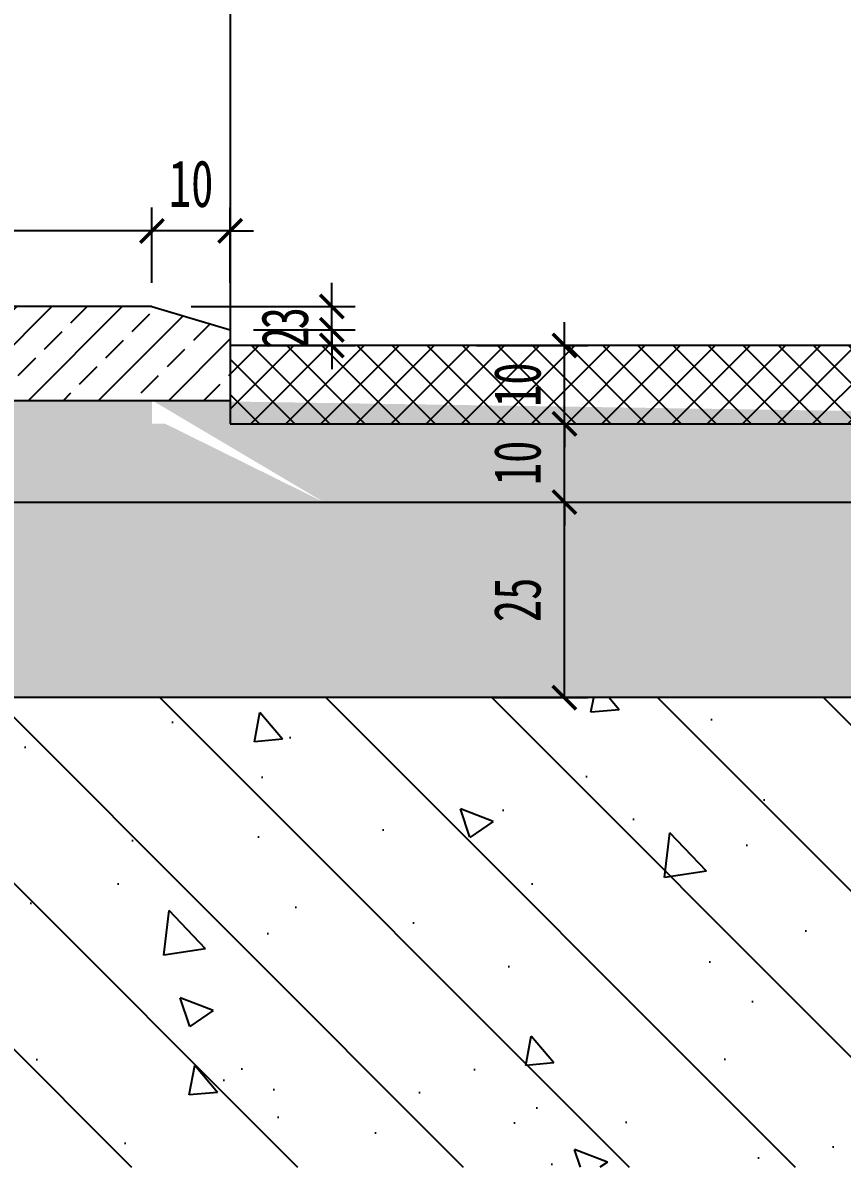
# Model space of a CAD drawing. Header units: millimetres. Extents: x 161920 to 181521, y -136232 to -127655.
# Drawn here: x 181206.7 to 181311.4, y -130814.6 to -130668.3 of the extents above; entities that cross this region are included whole.
import ezdxf

# ---------------------------------------------------------------- set-up
doc = ezdxf.new("R2010")
doc.units = ezdxf.units.MM
doc.header["$LTSCALE"] = 10
doc.header["$PDMODE"] = 3
for name, color, linetype in [('0-bh(填充)', 251, 'Continuous'), ('2-NORM', 3, 'Continuous'), ('4-Norm(立面正常)', 134, 'Continuous'), ('4-Wide(立面宽线)', 4, 'Continuous')]:
    doc.layers.add(name, color=color, linetype=linetype)
doc.styles.add('DIM', font='SimSun.ttf', dxfattribs={"width": 0.7})
doc.dimstyles.new('3', dxfattribs={"dimscale": 3, "dimtxt": 2, "dimasz": 1, "dimexe": 1, "dimexo": 1, "dimgap": 1, "dimtad": 1, "dimdec": 0, "dimzin": 0, "dimdsep": 46, "dimtxsty": 'DIM', "dimblk": 'ARCHTICK', "dimcen": 0, "dimclrd": 5, "dimclre": 5, "dimclrt": 35, "dimadec": 0, "dimazin": 0, "dimtfac": 0.5, "dimtdec": 0, "dimtix": 1, "dimtmove": 2, "dimatfit": 2, "dimldrblk": 'A', "dimfxl": 0, "dimtolj": 1, "dimtzin": 0, "dimlwd": -1, "dimlwe": -1, "dimarcsym": 0})

# ---------------------------------------------------------------- blocks, each defined once
blk = doc.blocks.new('_ArchTick')
at = {"color": 0, "linetype": 'ByBlock', "const_width": 0.15}
blk.add_lwpolyline([(-0.5, -0.5), (0.5, 0.5)], dxfattribs=at)
blk = doc.blocks.new('*D375')
at = {"layer": '4-Wide(立面宽线)', "color": 5, "ltscale": 0.15}
for p, q in [((181266.99, -130729.57), (181278.93, -130729.57)), ((181275.93, -130754.57), (181275.93, -130729.57)), ((181266.99, -130754.57), (181278.93, -130754.57))]:
    blk.add_line(p, q, dxfattribs=at)
at = {"layer": 'Defpoints', "color": 0, "ltscale": 0.15}
for p in [(181263.99, -130729.57), (181275.93, -130729.57), (181263.99, -130754.57)]:
    blk.add_point(p, dxfattribs=at)
at = {"layer": '4-Wide(立面宽线)', "color": 5, "ltscale": 0.15, "xscale": 3, "yscale": 3, "zscale": 3}
for p, rotation in [((181275.93, -130729.57), 90), ((181275.93, -130754.57), 270)]:
    blk.add_blockref('_ArchTick', p, dxfattribs=dict(at, rotation=rotation))
at = {"layer": '4-Wide(立面宽线)', "color": 35, "ltscale": 0.15, "insert": (181269.93, -130742.07), "char_height": 6, "attachment_point": 5, "rotation": 90, "style": 'DIM'}
blk.add_mtext('\\A1;25', dxfattribs=at)
blk = doc.blocks.new('A')
for p, q in [((-1.435, 1.148), (-1.09, 1.437)), ((-1.435, 1.148), (-0.369, 0)), ((-1.09, 1.437), (0, 0)), ((-0.369, 0), (-2.127, 0)), ((-1.435, -1.148), (-0.369, 0)), ((-1.09, -1.437), (0, 0)), ((-1.435, -1.148), (-1.09, -1.437))]:
    blk.add_line(p, q)
for points in [[(-1.435, 1.148), (-1.09, 1.437), (-0.369, 0), (0, 0)], [(-1.435, -1.148), (-1.09, -1.437), (-0.369, 0), (0, 0)]]:
    blk.add_solid(points)
blk = doc.blocks.new('*D376')
at = {"layer": '4-Wide(立面宽线)', "color": 5, "ltscale": 0.15}
for p, q in [((181275.93, -130719.57), (181275.93, -130716.57)), ((181266.94, -130719.57), (181278.93, -130719.57)), ((181275.93, -130729.57), (181275.93, -130719.57)), ((181266.99, -130729.57), (181278.93, -130729.57)), ((181275.93, -130729.57), (181275.93, -130732.57))]:
    blk.add_line(p, q, dxfattribs=at)
at = {"layer": 'Defpoints', "color": 0, "ltscale": 0.15}
for p in [(181263.94, -130719.57), (181275.93, -130719.57), (181263.99, -130729.57)]:
    blk.add_point(p, dxfattribs=at)
at = {"layer": '4-Wide(立面宽线)', "color": 5, "ltscale": 0.15, "xscale": 3, "yscale": 3, "zscale": 3}
for p, rotation in [((181275.93, -130719.57), 270), ((181275.93, -130729.57), 90)]:
    blk.add_blockref('_ArchTick', p, dxfattribs=dict(at, rotation=rotation))
at = {"layer": '4-Wide(立面宽线)', "color": 35, "ltscale": 0.15, "insert": (181269.93, -130724.57), "char_height": 6, "attachment_point": 5, "rotation": 90, "style": 'DIM'}
blk.add_mtext('\\A1;10', dxfattribs=at)
blk = doc.blocks.new('*D377')
at = {"layer": '4-Wide(立面宽线)', "color": 5, "ltscale": 0.15}
for p, q in [((181275.93, -130709.57), (181275.93, -130706.57)), ((181264.67, -130709.57), (181278.93, -130709.57)), ((181275.93, -130719.57), (181275.93, -130709.57)), ((181266.94, -130719.57), (181278.93, -130719.57)), ((181275.93, -130719.57), (181275.93, -130722.57))]:
    blk.add_line(p, q, dxfattribs=at)
at = {"layer": 'Defpoints', "color": 0, "ltscale": 0.15}
for p in [(181261.67, -130709.57), (181275.93, -130709.57), (181263.94, -130719.57)]:
    blk.add_point(p, dxfattribs=at)
at = {"layer": '4-Wide(立面宽线)', "color": 5, "ltscale": 0.15, "xscale": 3, "yscale": 3, "zscale": 3}
for p, rotation in [((181275.93, -130709.57), 270), ((181275.93, -130719.57), 90)]:
    blk.add_blockref('_ArchTick', p, dxfattribs=dict(at, rotation=rotation))
at = {"layer": '4-Wide(立面宽线)', "color": 35, "ltscale": 0.15, "insert": (181269.93, -130714.57), "char_height": 6, "attachment_point": 5, "rotation": 90, "style": 'DIM'}
blk.add_mtext('\\A1;10', dxfattribs=at)
blk = doc.blocks.new('*D384')
at = {"layer": '4-Wide(立面宽线)', "color": 5, "ltscale": 0.15}
for p, q in [((181246.19, -130707.57), (181246.19, -130704.57)), ((181236.19, -130707.57), (181249.19, -130707.57)), ((181246.19, -130709.57), (181246.19, -130707.57)), ((181236.19, -130709.57), (181249.19, -130709.57)), ((181246.19, -130709.57), (181246.19, -130712.57))]:
    blk.add_line(p, q, dxfattribs=at)
at = {"layer": 'Defpoints', "color": 0, "ltscale": 0.15}
for p in [(181233.19, -130707.57), (181246.19, -130707.57), (181233.19, -130709.57)]:
    blk.add_point(p, dxfattribs=at)
at = {"layer": '4-Wide(立面宽线)', "color": 5, "ltscale": 0.15, "xscale": 3, "yscale": 3, "zscale": 3}
for p, rotation in [((181246.19, -130707.57), 270), ((181246.19, -130709.57), 90)]:
    blk.add_blockref('_ArchTick', p, dxfattribs=dict(at, rotation=rotation))
at = {"layer": '4-Wide(立面宽线)', "color": 35, "ltscale": 0.15, "insert": (181240.19, -130708.57), "char_height": 6, "attachment_point": 5, "rotation": 90, "style": 'DIM'}
blk.add_mtext('\\A1;2', dxfattribs=at)
blk = doc.blocks.new('*D385')
at = {"layer": '4-Wide(立面宽线)', "color": 5, "ltscale": 0.15}
for p, q in [((181246.19, -130704.57), (181246.19, -130701.57)), ((181228.19, -130704.57), (181249.19, -130704.57)), ((181246.19, -130707.57), (181246.19, -130704.57)), ((181236.19, -130707.57), (181249.19, -130707.57)), ((181246.19, -130707.57), (181246.19, -130710.57))]:
    blk.add_line(p, q, dxfattribs=at)
at = {"layer": 'Defpoints', "color": 0, "ltscale": 0.15}
for p in [(181223.19, -130704.57), (181246.19, -130704.57), (181233.19, -130707.57)]:
    blk.add_point(p, dxfattribs=at)
at = {"layer": '4-Wide(立面宽线)', "color": 5, "ltscale": 0.15, "xscale": 3, "yscale": 3, "zscale": 3}
for p, rotation in [((181246.19, -130704.57), 270), ((181246.19, -130707.57), 90)]:
    blk.add_blockref('_ArchTick', p, dxfattribs=dict(at, rotation=rotation))
at = {"layer": '4-Wide(立面宽线)', "color": 35, "ltscale": 0.15, "insert": (181240.19, -130706.07), "char_height": 6, "attachment_point": 5, "rotation": 90, "style": 'DIM'}
blk.add_mtext('\\A1;3', dxfattribs=at)
blk = doc.blocks.new('*D386')
at = {"layer": '4-Wide(立面宽线)', "color": 5, "ltscale": 0.15}
for p, q in [((181223.19, -130701.57), (181223.19, -130691.91)), ((181233.19, -130701.57), (181233.19, -130691.91)), ((181223.19, -130694.91), (181220.19, -130694.91)), ((181233.19, -130694.91), (181223.19, -130694.91)), ((181233.19, -130694.91), (181236.19, -130694.91))]:
    blk.add_line(p, q, dxfattribs=at)
at = {"layer": 'Defpoints', "color": 0, "ltscale": 0.15}
for p in [(181223.19, -130694.91), (181223.19, -130704.57), (181233.19, -130704.57)]:
    blk.add_point(p, dxfattribs=at)
at = {"layer": '4-Wide(立面宽线)', "color": 5, "ltscale": 0.15, "xscale": 3, "yscale": 3, "zscale": 3}
blk.add_blockref('_ArchTick', (181223.19, -130694.91), dxfattribs=at)
at = {"layer": '4-Wide(立面宽线)', "color": 5, "ltscale": 0.15, "xscale": 3, "yscale": 3, "zscale": 3, "rotation": 180}
blk.add_blockref('_ArchTick', (181233.19, -130694.91), dxfattribs=at)
at = {"layer": '4-Wide(立面宽线)', "color": 35, "ltscale": 0.15, "insert": (181228.19, -130688.91), "char_height": 6, "attachment_point": 5, "style": 'DIM'}
blk.add_mtext('\\A1;10', dxfattribs=at)
blk = doc.blocks.new('*D387')
at = {"layer": '4-Wide(立面宽线)', "color": 5, "ltscale": 0.15}
for p, q in [((181146.89, -130701.57), (181146.89, -130691.91)), ((181223.19, -130701.57), (181223.19, -130691.91)), ((181223.19, -130694.91), (181146.89, -130694.91))]:
    blk.add_line(p, q, dxfattribs=at)
at = {"layer": 'Defpoints', "color": 0, "ltscale": 0.15}
for p in [(181146.89, -130694.91), (181146.89, -130704.57), (181223.19, -130704.57)]:
    blk.add_point(p, dxfattribs=at)
at = {"layer": '4-Wide(立面宽线)', "color": 5, "ltscale": 0.15, "xscale": 3, "yscale": 3, "zscale": 3, "rotation": 180}
blk.add_blockref('_ArchTick', (181146.89, -130694.91), dxfattribs=at)
at = {"layer": '4-Wide(立面宽线)', "color": 5, "ltscale": 0.15, "xscale": 3, "yscale": 3, "zscale": 3}
blk.add_blockref('_ArchTick', (181223.19, -130694.91), dxfattribs=at)
at = {"layer": '4-Wide(立面宽线)', "color": 35, "ltscale": 0.15, "insert": (181185.04, -130688.91), "char_height": 6, "attachment_point": 5, "style": 'DIM'}
blk.add_mtext('\\A1;76', dxfattribs=at)

msp = doc.modelspace()

# ---------------------------------------------------------------- hatches: boundary and pattern name
at = {"layer": '0-bh(填充)', "ltscale": 10}
h = msp.add_hatch(dxfattribs=at)
h.set_pattern_fill('ANSI33,_O', color=250)
h.set_pattern_definition([(45, (55180.526, -49218.688), (-4.49012806, 4.49012806), []), (45, (55185.016, -49218.688), (-4.49012806, 4.49012806), [3.175, -1.5875])])
h.paths.add_polyline_path([(181146.89, -130704.57), (181146.89, -130716.57), (181233.19, -130716.57), (181233.19, -130707.57), (181223.19, -130704.57)])
h = msp.add_hatch(dxfattribs=at)
h.set_pattern_fill('ANSI37,_O', color=250)
h.set_pattern_definition([(45, (55180.526, -49218.6877), (-2.24506403, 2.24506403), []), (135, (55180.526, -49218.6877), (-2.24506403, -2.24506403), [])])
h.paths.add_polyline_path([(181233.19, -130709.57), (181233.19, -130719.57), (181431.24, -130719.57), (181431.77, -130709.57)])
at = {"layer": '0-bh(填充)', "linetype": 'ByBlock'}
h = msp.add_hatch(dxfattribs=at)
h.set_pattern_fill('AR-SAND', color=250, scale=0.1, style=0)
h.set_pattern_definition([(142.5, (181499.6023, -128342.4586), (0.160003, 4.8941324), [0, -3.8608, 0, -4.318, 0, -4.1275]), (172.5, (181499.602, -128342.4586), (-4.495233, 7.168251), [0, -2.0828, 0, -3.4798, 0, -1.3335]), (212.5, (181502.7265, -128342.4586), (-7.909924, 0.014372), [0, -1.27, 0, -4.572, 0, -5.969]), (222.5, (181502.7265, -128342.4586), (-7.635565, 2.229293), [0, -0.635, 0, -2.9972, 0, -3.429])])
h.paths.add_polyline_path([(181143.89, -130716.57), (181223.19, -130716.57), (181245.14, -130729.57), (181143.89, -130729.57)])
h.paths.add_polyline_path([(181223.19, -130719.57), (181223.19, -130716.57), (181420.93, -130719.57), (181431.77, -130715.91), (181427.65, -130717.41), (181435.89, -130720.41), (181431.77, -130721.91), (181423.77, -130729.57), (181245.14, -130729.57), (181224.9, -130719.57)])
at = {"layer": '0-bh(填充)'}
h = msp.add_hatch(dxfattribs=at)
h.set_pattern_fill('AR-CONC', color=250, scale=0.1, style=0)
h.set_pattern_definition([(130, (205119.841, -214269.517), (-18.218467, -1.5939086), [1.905, -20.955]), (185, (205119.841, -214269.517), (3.524342, 19.1056845), [1.524, -16.7640584]), (79.548555, (205118.323, -214269.65), (-14.6941247, 17.5117752), [1.619001, -17.8090245]), (133.8158, (205119.84, -214264.437), (-27.107904, -4.204233), [2.8575, -31.4325]), (83.364442, (205117.582, -214264.787), (-23.7404134, 24.7426125), [2.428502, -26.713561]), (188.81585, (205119.84, -214264.437), (-23.740413, 24.7426125), [2.285997, -25.145973]), (159, (205117.301, -214265.707), (-15.161439, -10.2265198), [1.905, -20.955]), (214, (205117.301, -214265.707), (-6.180203, 18.4187966), [1.524, -16.764]), (108.548555, (205116.037, -214266.56), (-21.341642, 8.192277), [1.619001, -17.8089938]), (142.5, (205119.841, -214269.517), (-0.30886033, 8.4555039), [0, -16.5608, 0, -17.018, 0, -16.8275]), (172.5, (205119.841, -214269.517), (-6.68196625, 10.0180575), [0, -9.7028, 0, -16.1798, 0, -6.4135]), (212.5, (205125.505, -214269.517), (-13.5590595, -0.5728744), [0, -6.35, 0, -19.812, 0, -26.289]), (222.5, (205128.045, -214269.517), (-14.8129181, 2.5426491), [0, -8.255, 0, -13.1572, 0, -18.669])])
h.paths.add_polyline_path([(181145.55, -130729.57), (181141.69, -130754.57), (181423.33, -130754.57), (181423.77, -130729.57)])
h.paths.add_polyline_path([(180993.39, -130719.57), (181049.49, -130719.57), (181049.99, -130736.35), (181141.69, -130735.85), (181141.69, -130754.57), (181091.08, -130754.57), (181049.49, -130754.57), (180698.7, -130754.57), (180698.7, -130724.57)])
h = msp.add_hatch(dxfattribs=at)
h.set_pattern_fill('AN钢筋混凝土SC10', color=249, scale=6, style=0, pattern_type=2)
h.set_pattern_definition([(135, (181691.764, -138180.119), (10.606602, 10.606602), []), (130, (181691.764, -138180.12), (-43.03561, -3.76513), [4.5, -49.5]), (185, (181691.764, -138180.12), (8.32508, 45.13153), [3.6, -39.6]), (79.5486, (181688.178, -138180.433), (-34.71056, 41.36637), [3.8244, -42.06853]), (133.8158, (181691.764, -138168.12), (-64.03446, -9.93114), [6.75, -74.25]), (83.3644, (181686.43, -138168.947), (-56.07976, 58.44707), [5.7366, -63.1028]), (188.8158, (181691.764, -138168.12), (-56.0797, 58.4471), [5.4, -59.4]), (159, (181685.764, -138171.12), (-35.81442, -24.15713), [4.5, -49.5]), (214, (181685.764, -138171.12), (-14.59892, 43.509), [3.6, -39.6]), (108.5486, (181682.78, -138173.13), (-50.41336, 19.35183), [3.8244, -42.06853]), (142.5, (181691.764, -138180.119), (-0.72959, 19.97363), [0, -39.12, 0, -40.2, 0, -39.75]), (172.5, (181691.764, -138180.12), (-15.78417, 23.6647), [0, -22.92, 0, -38.22, 0, -15.15]), (212.5, (181705.144, -138180.119), (-32.029346, -1.353292), [0, -15, 0, -46.8, 0, -62.1]), (222.5, (181711.144, -138180.12), (-34.99117, 6.0063), [0, -19.5, 0, -31.08, 0, -44.1])])
h.paths.add_polyline_path([(181512.94, -130814.57), (180698.7, -130814.57), (180698.7, -130798.05), (180718.7, -130798.05), (180698.7, -130788.89), (180698.7, -130754.57), (181512.94, -130754.57)])

# ---------------------------------------------------------------- linework, layer by layer
at = {"layer": '2-NORM', "color": 134}
msp.add_line((181233.19, -128324.57), (181233.19, -130709.57), dxfattribs=at)
at = {"layer": '4-Norm(立面正常)', "color": 134}
for p, q in [((181233.19, -130719.57), (181432.1, -130719.57)), ((181143.89, -130729.57), (181431.77, -130729.57))]:
    msp.add_line(p, q, dxfattribs=at)
at = {"layer": '4-Wide(立面宽线)', "color": 4}
for p, q in [((181223.19, -130704.57), (181146.89, -130704.57)), ((181223.19, -130704.57), (181233.19, -130707.57)), ((181233.19, -130706.57), (181233.19, -130719.57)), ((181233.19, -130707.57), (181233.19, -130719.57)), ((181431.77, -130709.57), (181233.19, -130709.57)), ((181146.89, -130716.57), (181233.19, -130716.57))]:
    msp.add_line(p, q, dxfattribs=at)
at = {"layer": '4-Wide(立面宽线)', "color": 6}
msp.add_line((181520.94, -130754.57), (180698.7, -130754.57), dxfattribs=at)

# ---------------------------------------------------------------- dimensions: what is measured, and where the dimension line sits
at = {"layer": '4-Wide(立面宽线)', "color": 251, "ltscale": 0.15}
for base, p1, p2, picture, middle in [((181146.89, -130694.91), (181223.19, -130704.57), (181146.89, -130704.57), '*D387', (181185.04, -130688.91)), ((181223.19, -130694.91), (181233.19, -130704.57), (181223.19, -130704.57), '*D386', (181228.19, -130688.91))]:
    dim = msp.add_linear_dim(base=base, p1=p1, p2=p2, dimstyle='3', dxfattribs=at)
    dim.commit()
    dim.dimension.update_dxf_attribs({"geometry": picture, "text_midpoint": middle})
for base, p1, p2, picture, middle in [((181246.19, -130704.57), (181233.19, -130707.57), (181223.19, -130704.57), '*D385', (181240.19, -130706.07)), ((181246.19, -130707.57), (181233.19, -130709.57), (181233.19, -130707.57), '*D384', (181240.19, -130708.57)), ((181275.93, -130709.57), (181263.94, -130719.57), (181261.67, -130709.57), '*D377', (181269.93, -130714.57)), ((181275.93, -130719.57), (181263.99, -130729.57), (181263.94, -130719.57), '*D376', (181269.93, -130724.57)), ((181275.93, -130729.57), (181263.99, -130754.57), (181263.99, -130729.57), '*D375', (181269.93, -130742.07))]:
    dim = msp.add_linear_dim(base=base, p1=p1, p2=p2, angle=90, dimstyle='3', dxfattribs=at)
    dim.commit()
    dim.dimension.update_dxf_attribs({"geometry": picture, "text_midpoint": middle})

doc.saveas('drawing.dxf')
